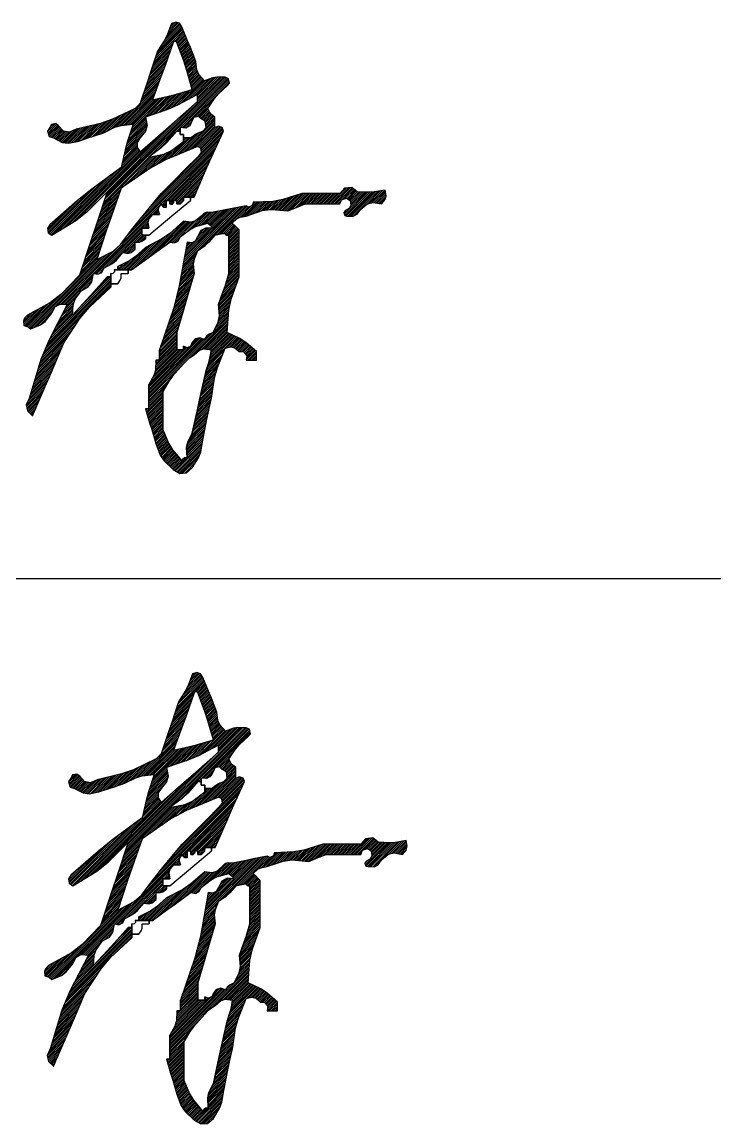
# Model space of a CAD drawing. Extents: x 9732137 to 18866768, y -962146 to 246094.
# Drawn here: x 9810863 to 9811196, y -646718 to -646189 of the extents above; entities that cross this region are included whole.
import ezdxf

# ---------------------------------------------------------------- set-up
doc = ezdxf.new("R2010")
doc.units = 0
doc.header["$LTSCALE"] = 1000
doc.layers.get('0').update_dxf_attribs({"linetype": 'CONTINUOUS'})

# ---------------------------------------------------------------- blocks, each defined once
blk = doc.blocks.new('ZYC')
h = blk.add_hatch()
h.set_pattern_fill('ANSI31', color=256, scale=0.01, style=0)
h.set_pattern_definition([(45, (0, 0), (-0.0008838835, 0.0008838835), [])])
h.paths.add_polyline_path([(0.871345, 0.42887), (0.877014, 0.441542), (0.888561, 0.466786), (0.887043, 0.470041), (0.883569, 0.471431), (0.880225, 0.47012), (0.880225, 0.474121), (0.880225, 0.476122), (0.880225, 0.480123), (0.876842, 0.482728), (0.875355, 0.484586), (0.873557, 0.488458), (0.879788, 0.497952), (0.883563, 0.502415), (0.891895, 0.510131), (0.894109, 0.512712), (0.893264, 0.516935), (0.890228, 0.518466), (0.882117, 0.518604), (0.877851, 0.517893), (0.870223, 0.515132), (0.864821, 0.52111), (0.862839, 0.525469), (0.861887, 0.53347), (0.856662, 0.54685), (0.853994, 0.553519), (0.848551, 0.566812), (0.84612, 0.570258), (0.84256, 0.571445), (0.838548, 0.570146), (0.834376, 0.55897), (0.831649, 0.553515), (0.825211, 0.543472), (0.818543, 0.523467), (0.815209, 0.513465), (0.80854, 0.49346), (0.80654, 0.491459), (0.80554, 0.490459), (0.803539, 0.488458), (0.781826, 0.478132), (0.770242, 0.474043), (0.746858, 0.468453), (0.740671, 0.46563), (0.734812, 0.466802), (0.730187, 0.471787), (0.727621, 0.474019), (0.723362, 0.473167), (0.721851, 0.47012), (0.719419, 0.466675), (0.721173, 0.461415), (0.725186, 0.460118), (0.733628, 0.455915), (0.739244, 0.455113), (0.748525, 0.456784), (0.758528, 0.460118), (0.763529, 0.461785), (0.773531, 0.465119), (0.784076, 0.470453), (0.790119, 0.47223), (0.801872, 0.473455), (0.796442, 0.457016), (0.794098, 0.448645), (0.790202, 0.431777), (0.761914, 0.411004), (0.748191, 0.399958), (0.721851, 0.376763), (0.719546, 0.373426), (0.720255, 0.369169), (0.723519, 0.366761), (0.746674, 0.380799), (0.757642, 0.389367), (0.776866, 0.408438), (0.766118, 0.376456), (0.760783, 0.360452), (0.750192, 0.328417), (0.732723, 0.310244), (0.722265, 0.302226), (0.700179, 0.290074), (0.697284, 0.287008), (0.696369, 0.284262), (0.696845, 0.280072), (0.699684, 0.279157), (0.701079, 0.278459), (0.703513, 0.276738), (0.712713, 0.280665), (0.717172, 0.28401), (0.723519, 0.291741), (0.726659, 0.297847), (0.73168, 0.300636), (0.738522, 0.300077), (0.720634, 0.265553), (0.713177, 0.247249), (0.701846, 0.210054), (0.699024, 0.203867), (0.700195, 0.198008), (0.705181, 0.193383), (0.717185, 0.221389), (0.723187, 0.235393), (0.735188, 0.263401), (0.750469, 0.286767), (0.759738, 0.297752), (0.7802, 0.316748), (0.7802, 0.32675), (0.776866, 0.32675), (0.763667, 0.311956), (0.756997, 0.304619), (0.743524, 0.290074), (0.744225, 0.299963), (0.746137, 0.305318), (0.751859, 0.313414), (0.758927, 0.317452), (0.762153, 0.322062), (0.763529, 0.330085), (0.767936, 0.329319), (0.771499, 0.331101), (0.773531, 0.335086), (0.781822, 0.339679), (0.785726, 0.342873), (0.791869, 0.35009), (0.796661, 0.349308), (0.799884, 0.350229), (0.803539, 0.353424), (0.803539, 0.356091), (0.803539, 0.357425), (0.803539, 0.360092), (0.807755, 0.360184), (0.810113, 0.36097), (0.813542, 0.363426), (0.813542, 0.366761), (0.810207, 0.366761), (0.810207, 0.369428), (0.810207, 0.370762), (0.810207, 0.373429), (0.812875, 0.373429), (0.814208, 0.373429), (0.816876, 0.373429), (0.815817, 0.378825), (0.816736, 0.382503), (0.82021, 0.386766), (0.822877, 0.386766), (0.824211, 0.386766), (0.826878, 0.386766), (0.825691, 0.390644), (0.826165, 0.393484), (0.828545, 0.396768), (0.829759, 0.394693), (0.831164, 0.393756), (0.833547, 0.393434), (0.833547, 0.396101), (0.833547, 0.397435), (0.833547, 0.400102), (0.836881, 0.400102), (0.836881, 0.396768), (0.838724, 0.396367), (0.840617, 0.39826), (0.840215, 0.400102), (0.843549, 0.400102), (0.843549, 0.396768), (0.847321, 0.396775), (0.850211, 0.399664), (0.850218, 0.403437), (0.856886, 0.403437), (0.86022, 0.403437)])
h.paths.add_polyline_path([(0.81766, 0.430826), (0.832668, 0.439013), (0.863554, 0.451782), (0.86659, 0.450251), (0.867435, 0.446028), (0.865221, 0.443447), (0.850551, 0.428776), (0.843216, 0.421441), (0.828545, 0.406771), (0.817133, 0.39283), (0.811464, 0.385827), (0.800205, 0.371762), (0.78972, 0.357746), (0.782385, 0.351511), (0.766863, 0.343421), (0.775929, 0.370852), (0.780598, 0.384525), (0.790202, 0.411772)], flags=16)
h.paths.add_polyline_path([(0.80854, 0.446781), (0.805425, 0.451112), (0.805425, 0.455787), (0.80854, 0.460118), (0.813699, 0.466554), (0.815065, 0.472016), (0.813542, 0.480123), (0.834155, 0.487227), (0.844276, 0.491612), (0.863554, 0.501795), (0.863554, 0.499128), (0.863554, 0.497794), (0.863554, 0.495127), (0.841589, 0.475743), (0.830586, 0.466074)], flags=16)
h.paths.add_polyline_path([(0.816876, 0.44178), (0.828552, 0.450587), (0.834008, 0.455702), (0.843549, 0.466786), (0.846883, 0.466786), (0.846883, 0.47012), (0.852237, 0.469623), (0.856263, 0.471924), (0.858553, 0.476789), (0.859871, 0.479923), (0.864466, 0.480842), (0.866889, 0.478456), (0.871025, 0.476192), (0.871893, 0.470117), (0.868556, 0.466786), (0.863539, 0.464853), (0.861098, 0.463458), (0.856886, 0.460118), (0.850218, 0.460118), (0.850218, 0.456784), (0.838559, 0.447954), (0.831216, 0.444649)], flags=16)
h.paths.add_polyline_path([(0.82021, 0.496794), (0.828392, 0.518733), (0.832394, 0.529737), (0.840215, 0.551808), (0.840995, 0.55289), (0.84277, 0.55289), (0.843549, 0.551808), (0.850321, 0.534079), (0.853333, 0.525043), (0.858553, 0.506796), (0.843346, 0.502328), (0.835663, 0.500323)], flags=16)
h.paths.add_polyline_path([(0.862059, 0.375253), (0.873557, 0.37843), (0.875557, 0.37643), (0.876558, 0.375429), (0.878558, 0.373429), (0.871716, 0.373988), (0.866694, 0.371199), (0.863554, 0.365093), (0.861382, 0.361183), (0.857984, 0.359484), (0.853552, 0.360092), (0.846069, 0.318055), (0.840672, 0.297141), (0.826878, 0.256732), (0.826878, 0.250064), (0.826878, 0.24673), (0.825545, 0.24673), (0.824878, 0.24673), (0.823544, 0.24673), (0.823031, 0.237034), (0.821563, 0.231894), (0.816876, 0.223391), (0.816876, 0.213388), (0.816876, 0.200051), (0.815542, 0.200051), (0.814875, 0.200051), (0.813542, 0.200051), (0.817543, 0.186714), (0.819543, 0.180046), (0.823544, 0.166709), (0.827791, 0.155463), (0.831467, 0.149949), (0.840215, 0.141703), (0.84657, 0.13798), (0.852974, 0.138562), (0.858553, 0.14337), (0.864559, 0.153054), (0.866713, 0.158799), (0.868556, 0.170044), (0.871223, 0.18338), (0.872557, 0.190049), (0.875224, 0.203385), (0.875891, 0.206053), (0.876224, 0.207386), (0.876891, 0.210054), (0.879889, 0.229889), (0.882632, 0.239833), (0.890228, 0.258399), (0.89558, 0.259661), (0.899436, 0.258697), (0.903565, 0.255065), (0.907812, 0.254625), (0.910735, 0.25097), (0.910233, 0.24673), (0.914234, 0.24673), (0.916235, 0.24673), (0.920236, 0.24673), (0.920236, 0.250064), (0.920236, 0.251731), (0.920236, 0.255065), (0.90998, 0.263848), (0.904109, 0.267647), (0.891895, 0.273403), (0.893648, 0.295176), (0.896067, 0.306234), (0.903565, 0.32675), (0.903565, 0.344755), (0.903565, 0.353757), (0.903565, 0.371762), (0.900897, 0.374429), (0.899564, 0.375763), (0.896896, 0.37843), (0.901245, 0.382512), (0.904358, 0.384068), (0.910233, 0.385099), (0.925477, 0.390367), (0.934172, 0.391453), (0.950243, 0.3901), (0.956912, 0.392767), (0.960246, 0.394101), (0.966914, 0.396768), (0.980251, 0.396768), (0.986919, 0.396768), (1.000256, 0.396768), (1.001698, 0.400731), (1.006727, 0.402408), (1.010259, 0.400102), (1.010867, 0.395671), (1.009168, 0.392272), (1.005257, 0.3901), (1.003934, 0.388458), (1.004881, 0.385618), (1.006924, 0.385099), (1.012888, 0.385026), (1.016741, 0.386953), (1.020261, 0.391767), (1.026697, 0.396926), (1.03216, 0.398291), (1.040266, 0.396768), (1.04374, 0.401031), (1.044659, 0.404709), (1.0436, 0.410105), (1.033059, 0.40833), (1.027608, 0.407989), (1.016927, 0.408438), (1.011661, 0.412583), (1.004597, 0.411877), (1.000256, 0.406771), (0.985586, 0.406771), (0.97825, 0.406771), (0.96358, 0.406771), (0.945524, 0.400963), (0.935851, 0.399236), (0.916901, 0.398435), (0.916329, 0.395509), (0.912918, 0.393803), (0.910233, 0.395101), (0.896896, 0.392434), (0.890228, 0.3911), (0.876891, 0.388433), (0.872698, 0.388881), (0.869975, 0.387973), (0.866889, 0.385099), (0.861654, 0.380508), (0.857114, 0.379147), (0.850218, 0.380097), (0.836856, 0.368404), (0.829308, 0.363258), (0.813542, 0.355091), (0.803942, 0.346403), (0.798418, 0.342605), (0.786868, 0.336753), (0.786868, 0.333419), (0.796871, 0.333419), (0.800205, 0.333419), (0.814842, 0.344134), (0.822177, 0.349469), (0.836881, 0.360092), (0.841288, 0.359327), (0.844851, 0.361109), (0.846883, 0.365093), (0.856324, 0.372385)])
h.paths.add_polyline_path([(0.870971, 0.356805), (0.874427, 0.359915), (0.880225, 0.366761), (0.884191, 0.367611), (0.8862, 0.367945), (0.890228, 0.368428), (0.890952, 0.367124), (0.892085, 0.366558), (0.893562, 0.366761), (0.893562, 0.35209), (0.893562, 0.344755), (0.893562, 0.330085), (0.889936, 0.317963), (0.887932, 0.31195), (0.88356, 0.300077), (0.884483, 0.289261), (0.883338, 0.28315), (0.878558, 0.273403), (0.874686, 0.271605), (0.872827, 0.270118), (0.870223, 0.266735), (0.865641, 0.268341), (0.861595, 0.267185), (0.858553, 0.263401), (0.857036, 0.260146), (0.853561, 0.258756), (0.850218, 0.260067), (0.850218, 0.256732), (0.843549, 0.256732), (0.843549, 0.273403), (0.850246, 0.296067), (0.85358, 0.307404), (0.86022, 0.330085), (0.859447, 0.338821), (0.860191, 0.343656), (0.863554, 0.351757)], flags=16)
h.paths.add_polyline_path([(0.869994, 0.257683), (0.876891, 0.256732), (0.875505, 0.248601), (0.874493, 0.244554), (0.87189, 0.236727), (0.866414, 0.212753), (0.863747, 0.200749), (0.858553, 0.176712), (0.854239, 0.168195), (0.853106, 0.16291), (0.853552, 0.153373), (0.851169, 0.153051), (0.849764, 0.152114), (0.848551, 0.150038), (0.839476, 0.160787), (0.835638, 0.167068), (0.830213, 0.180046), (0.830213, 0.216722), (0.835992, 0.226633), (0.839383, 0.23138), (0.850218, 0.243396), (0.853788, 0.247187), (0.855847, 0.248903), (0.86022, 0.251731), (0.865455, 0.256321)], flags=16)
for p, q in [((0.84256, 0.571445), (0.838548, 0.570146)), ((0.84612, 0.570258), (0.84256, 0.571445)), ((0.838548, 0.570146), (0.834376, 0.55897)), ((0.848551, 0.566812), (0.84612, 0.570258)), ((0.853994, 0.553519), (0.848551, 0.566812)), ((0.831649, 0.553515), (0.825211, 0.543472)), ((0.834376, 0.55897), (0.831649, 0.553515)), ((0.840215, 0.551808), (0.832394, 0.529737)), ((0.840995, 0.55289), (0.840215, 0.551808)), ((0.84277, 0.55289), (0.840995, 0.55289)), ((0.843549, 0.551808), (0.84277, 0.55289)), ((0.850321, 0.534079), (0.843549, 0.551808)), ((0.856662, 0.54685), (0.853994, 0.553519)), ((0.825211, 0.543472), (0.818543, 0.523467)), ((0.861887, 0.53347), (0.856662, 0.54685)), ((0.832394, 0.529737), (0.828392, 0.518733)), ((0.853333, 0.525043), (0.850321, 0.534079)), ((0.862839, 0.525469), (0.861887, 0.53347)), ((0.818543, 0.523467), (0.815209, 0.513465)), ((0.828392, 0.518733), (0.82021, 0.496794)), ((0.858553, 0.506796), (0.853333, 0.525043)), ((0.864821, 0.52111), (0.862839, 0.525469)), ((0.870223, 0.515132), (0.864821, 0.52111)), ((0.882117, 0.518604), (0.877851, 0.517893)), ((0.890228, 0.518466), (0.882117, 0.518604)), ((0.815209, 0.513465), (0.80854, 0.49346)), ((0.877851, 0.517893), (0.870223, 0.515132)), ((0.883563, 0.502415), (0.891895, 0.510131)), ((0.893264, 0.516935), (0.890228, 0.518466)), ((0.891895, 0.510131), (0.894109, 0.512712)), ((0.894109, 0.512712), (0.893264, 0.516935)), ((0.82021, 0.496794), (0.835663, 0.500323)), ((0.835663, 0.500323), (0.843346, 0.502328)), ((0.843346, 0.502328), (0.858553, 0.506796)), ((0.863554, 0.501795), (0.844276, 0.491612)), ((0.863554, 0.499128), (0.863554, 0.501795)), ((0.863554, 0.497794), (0.863554, 0.499128)), ((0.863554, 0.495127), (0.863554, 0.497794)), ((0.873557, 0.488458), (0.879788, 0.497952)), ((0.879788, 0.497952), (0.883563, 0.502415)), ((0.803539, 0.488458), (0.781826, 0.478132)), ((0.80554, 0.490459), (0.803539, 0.488458)), ((0.80654, 0.491459), (0.80554, 0.490459)), ((0.80854, 0.49346), (0.80654, 0.491459)), ((0.834155, 0.487227), (0.813542, 0.480123)), ((0.844276, 0.491612), (0.834155, 0.487227)), ((0.841589, 0.475743), (0.863554, 0.495127)), ((0.875355, 0.484586), (0.873557, 0.488458)), ((0.781826, 0.478132), (0.770242, 0.474043)), ((0.813542, 0.480123), (0.815065, 0.472016)), ((0.858553, 0.476789), (0.856263, 0.471924)), ((0.859871, 0.479923), (0.858553, 0.476789)), ((0.864466, 0.480842), (0.859871, 0.479923)), ((0.866889, 0.478456), (0.864466, 0.480842)), ((0.871025, 0.476192), (0.866889, 0.478456)), ((0.871893, 0.470117), (0.871025, 0.476192)), ((0.876842, 0.482728), (0.875355, 0.484586)), ((0.880225, 0.480123), (0.876842, 0.482728)), ((0.880225, 0.476122), (0.880225, 0.480123)), ((0.721851, 0.47012), (0.719419, 0.466675)), ((0.719419, 0.466675), (0.721173, 0.461415)), ((0.723362, 0.473167), (0.721851, 0.47012)), ((0.727621, 0.474019), (0.723362, 0.473167)), ((0.730187, 0.471787), (0.727621, 0.474019)), ((0.734812, 0.466802), (0.730187, 0.471787)), ((0.740671, 0.46563), (0.734812, 0.466802)), ((0.746858, 0.468453), (0.740671, 0.46563)), ((0.770242, 0.474043), (0.746858, 0.468453)), ((0.773531, 0.465119), (0.784076, 0.470453)), ((0.784076, 0.470453), (0.790119, 0.47223)), ((0.790119, 0.47223), (0.801872, 0.473455)), ((0.801872, 0.473455), (0.796442, 0.457016)), ((0.813699, 0.466554), (0.80854, 0.460118)), ((0.80854, 0.446781), (0.830586, 0.466074)), ((0.815065, 0.472016), (0.813699, 0.466554)), ((0.830586, 0.466074), (0.841589, 0.475743)), ((0.843549, 0.466786), (0.834008, 0.455702)), ((0.846883, 0.466786), (0.843549, 0.466786)), ((0.843549, 0.466786), (0.846883, 0.466786)), ((0.846883, 0.466786), (0.843549, 0.466786)), ((0.852237, 0.469623), (0.846883, 0.47012)), ((0.846883, 0.47012), (0.846883, 0.463452)), ((0.846883, 0.463452), (0.846883, 0.47012)), ((0.846883, 0.47012), (0.846883, 0.463452)), ((0.846883, 0.463452), (0.846883, 0.466786)), ((0.846883, 0.466786), (0.846883, 0.463452)), ((0.846883, 0.463452), (0.846883, 0.466786)), ((0.856263, 0.471924), (0.852237, 0.469623)), ((0.863539, 0.464853), (0.868556, 0.466786)), ((0.868556, 0.466786), (0.871893, 0.470117)), ((0.877014, 0.441542), (0.888561, 0.466786)), ((0.880225, 0.474121), (0.880225, 0.476122)), ((0.880225, 0.47012), (0.880225, 0.474121)), ((0.883569, 0.471431), (0.880225, 0.47012)), ((0.887043, 0.470041), (0.883569, 0.471431)), ((0.888561, 0.466786), (0.887043, 0.470041)), ((0.721173, 0.461415), (0.725186, 0.460118)), ((0.725186, 0.460118), (0.733628, 0.455915)), ((0.733628, 0.455915), (0.739244, 0.455113)), ((0.739244, 0.455113), (0.748525, 0.456784)), ((0.748525, 0.456784), (0.758528, 0.460118)), ((0.758528, 0.460118), (0.763529, 0.461785)), ((0.763529, 0.461785), (0.773531, 0.465119)), ((0.796442, 0.457016), (0.794098, 0.448645)), ((0.80854, 0.460118), (0.805425, 0.455787)), ((0.805425, 0.455787), (0.805425, 0.451112)), ((0.834008, 0.455702), (0.828552, 0.450587)), ((0.838559, 0.447954), (0.850218, 0.456784)), ((0.848217, 0.463452), (0.846883, 0.463452)), ((0.846883, 0.463452), (0.848217, 0.463452)), ((0.848884, 0.463452), (0.848217, 0.463452)), ((0.848217, 0.463452), (0.848884, 0.463452)), ((0.850218, 0.463452), (0.848884, 0.463452)), ((0.848884, 0.463452), (0.850218, 0.463452)), ((0.850218, 0.456784), (0.850218, 0.463452)), ((0.850218, 0.463452), (0.850218, 0.456784)), ((0.850218, 0.456784), (0.850218, 0.463452)), ((0.850218, 0.463452), (0.850218, 0.460118)), ((0.850218, 0.460118), (0.850218, 0.463452)), ((0.850218, 0.463452), (0.850218, 0.460118)), ((0.850218, 0.460118), (0.856886, 0.460118)), ((0.856886, 0.460118), (0.850218, 0.460118)), ((0.850218, 0.460118), (0.856886, 0.460118)), ((0.856886, 0.460118), (0.861098, 0.463458)), ((0.861098, 0.463458), (0.863539, 0.464853)), ((0.794098, 0.448645), (0.790202, 0.431777)), ((0.805425, 0.451112), (0.80854, 0.446781)), ((0.828552, 0.450587), (0.816876, 0.44178)), ((0.816876, 0.44178), (0.831216, 0.444649)), ((0.831216, 0.444649), (0.838559, 0.447954)), ((0.863554, 0.451782), (0.832668, 0.439013)), ((0.86659, 0.450251), (0.863554, 0.451782)), ((0.865221, 0.443447), (0.867435, 0.446028)), ((0.867435, 0.446028), (0.86659, 0.450251)), ((0.832668, 0.439013), (0.81766, 0.430826)), ((0.850551, 0.428776), (0.865221, 0.443447)), ((0.871345, 0.42887), (0.877014, 0.441542)), ((0.790202, 0.431777), (0.761914, 0.411004)), ((0.81766, 0.430826), (0.790202, 0.411772)), ((0.843216, 0.421441), (0.850551, 0.428776)), ((0.86022, 0.403437), (0.871345, 0.42887)), ((0.828545, 0.406771), (0.843216, 0.421441)), ((0.761914, 0.411004), (0.748191, 0.399958)), ((0.757642, 0.389367), (0.776866, 0.408438)), ((0.776866, 0.408438), (0.766118, 0.376456)), ((0.790202, 0.411772), (0.780598, 0.384525)), ((0.817133, 0.39283), (0.828545, 0.406771)), ((0.850211, 0.399664), (0.850218, 0.403437)), ((0.850218, 0.403437), (0.850211, 0.399664)), ((0.850218, 0.403437), (0.86022, 0.403437)), ((0.86022, 0.403437), (0.850218, 0.403437)), ((0.850218, 0.403437), (0.86022, 0.403437)), ((0.856886, 0.403437), (0.850218, 0.403437)), ((0.850218, 0.403437), (0.856886, 0.403437)), ((0.856886, 0.403437), (0.850218, 0.403437)), ((0.856886, 0.400102), (0.856886, 0.403437)), ((0.856886, 0.403437), (0.856886, 0.400102)), ((0.856886, 0.400102), (0.856886, 0.403437)), ((0.96358, 0.406771), (0.945524, 0.400963)), ((0.97825, 0.406771), (0.96358, 0.406771)), ((0.985586, 0.406771), (0.97825, 0.406771)), ((1.000256, 0.406771), (0.985586, 0.406771)), ((1.004597, 0.411877), (1.000256, 0.406771)), ((1.001698, 0.400731), (1.006727, 0.402408)), ((1.011661, 0.412583), (1.004597, 0.411877)), ((1.006727, 0.402408), (1.010259, 0.400102)), ((1.016927, 0.408438), (1.011661, 0.412583)), ((1.027608, 0.407989), (1.016927, 0.408438)), ((1.033059, 0.40833), (1.027608, 0.407989)), ((1.0436, 0.410105), (1.033059, 0.40833)), ((1.044659, 0.404709), (1.0436, 0.410105)), ((1.04374, 0.401031), (1.044659, 0.404709)), ((0.748191, 0.399958), (0.721851, 0.376763)), ((0.811464, 0.385827), (0.817133, 0.39283)), ((0.825691, 0.390644), (0.826165, 0.393484)), ((0.826165, 0.393484), (0.825691, 0.390644)), ((0.826165, 0.393484), (0.828545, 0.396768)), ((0.828545, 0.396768), (0.826165, 0.393484)), ((0.828545, 0.396768), (0.829759, 0.394693)), ((0.829759, 0.394693), (0.828545, 0.396768)), ((0.829759, 0.394693), (0.831164, 0.393756)), ((0.831164, 0.393756), (0.829759, 0.394693)), ((0.831164, 0.393756), (0.833547, 0.393434)), ((0.833547, 0.393434), (0.831164, 0.393756)), ((0.833547, 0.397435), (0.833547, 0.400102)), ((0.833547, 0.400102), (0.836881, 0.400102)), ((0.836881, 0.400102), (0.833547, 0.400102)), ((0.833547, 0.400102), (0.836881, 0.400102)), ((0.836881, 0.400102), (0.833547, 0.400102)), ((0.833547, 0.400102), (0.836881, 0.400102)), ((0.836881, 0.400102), (0.833547, 0.400102)), ((0.833547, 0.400102), (0.833547, 0.397435)), ((0.833547, 0.396101), (0.833547, 0.397435)), ((0.833547, 0.397435), (0.833547, 0.396101)), ((0.833547, 0.393434), (0.833547, 0.396101)), ((0.833547, 0.396101), (0.833547, 0.393434)), ((0.836881, 0.396768), (0.836881, 0.400102)), ((0.836881, 0.400102), (0.836881, 0.396768)), ((0.836881, 0.396768), (0.836881, 0.400102)), ((0.838724, 0.396367), (0.836881, 0.396768)), ((0.836881, 0.396768), (0.838724, 0.396367)), ((0.840617, 0.39826), (0.838724, 0.396367)), ((0.838724, 0.396367), (0.840617, 0.39826)), ((0.843549, 0.400102), (0.840215, 0.400102)), ((0.840215, 0.400102), (0.843549, 0.400102)), ((0.843549, 0.400102), (0.840215, 0.400102)), ((0.840215, 0.400102), (0.840617, 0.39826)), ((0.840617, 0.39826), (0.840215, 0.400102)), ((0.840215, 0.400102), (0.843549, 0.400102)), ((0.843549, 0.400102), (0.840215, 0.400102)), ((0.840215, 0.400102), (0.843549, 0.400102)), ((0.840833, 0.386824), (0.856886, 0.400102)), ((0.843549, 0.396768), (0.843549, 0.400102)), ((0.843549, 0.400102), (0.843549, 0.396768)), ((0.843549, 0.396768), (0.843549, 0.400102)), ((0.843549, 0.396768), (0.847321, 0.396775)), ((0.847321, 0.396775), (0.843549, 0.396768)), ((0.847321, 0.396775), (0.850211, 0.399664)), ((0.850211, 0.399664), (0.847321, 0.396775)), ((0.896896, 0.392434), (0.890228, 0.3911)), ((0.910233, 0.395101), (0.896896, 0.392434)), ((0.912918, 0.393803), (0.910233, 0.395101)), ((0.916329, 0.395509), (0.912918, 0.393803)), ((0.916901, 0.398435), (0.916329, 0.395509)), ((0.935851, 0.399236), (0.916901, 0.398435)), ((0.945524, 0.400963), (0.935851, 0.399236)), ((0.950243, 0.3901), (0.956912, 0.392767)), ((0.956912, 0.392767), (0.960246, 0.394101)), ((0.960246, 0.394101), (0.966914, 0.396768)), ((0.966914, 0.396768), (0.980251, 0.396768)), ((0.980251, 0.396768), (0.986919, 0.396768)), ((0.986919, 0.396768), (1.000256, 0.396768)), ((1.000256, 0.396768), (1.001698, 0.400731)), ((1.009168, 0.392272), (1.005257, 0.3901)), ((1.010867, 0.395671), (1.009168, 0.392272)), ((1.010259, 0.400102), (1.010867, 0.395671)), ((1.016741, 0.386953), (1.020261, 0.391767)), ((1.020261, 0.391767), (1.026697, 0.396926)), ((1.026697, 0.396926), (1.03216, 0.398291)), ((1.03216, 0.398291), (1.040266, 0.396768)), ((1.040266, 0.396768), (1.04374, 0.401031)), ((0.746674, 0.380799), (0.757642, 0.389367)), ((0.780598, 0.384525), (0.775929, 0.370852)), ((0.800205, 0.371762), (0.811464, 0.385827)), ((0.815817, 0.378825), (0.816736, 0.382503)), ((0.816736, 0.382503), (0.815817, 0.378825)), ((0.816736, 0.382503), (0.82021, 0.386766)), ((0.82021, 0.386766), (0.816736, 0.382503)), ((0.82021, 0.386766), (0.822877, 0.386766)), ((0.822877, 0.386766), (0.82021, 0.386766)), ((0.822877, 0.386766), (0.824211, 0.386766)), ((0.824211, 0.386766), (0.822877, 0.386766)), ((0.824211, 0.386766), (0.826878, 0.386766)), ((0.826878, 0.386766), (0.824211, 0.386766)), ((0.826878, 0.386766), (0.825691, 0.390644)), ((0.825691, 0.390644), (0.826878, 0.386766)), ((0.832831, 0.380156), (0.840833, 0.386824)), ((0.866889, 0.385099), (0.861654, 0.380508)), ((0.869975, 0.387973), (0.866889, 0.385099)), ((0.872698, 0.388881), (0.869975, 0.387973)), ((0.876891, 0.388433), (0.872698, 0.388881)), ((0.890228, 0.3911), (0.876891, 0.388433)), ((0.896896, 0.37843), (0.901245, 0.382512)), ((0.901245, 0.382512), (0.904358, 0.384068)), ((0.904358, 0.384068), (0.910233, 0.385099)), ((0.910233, 0.385099), (0.925477, 0.390367)), ((0.925477, 0.390367), (0.934172, 0.391453)), ((0.934172, 0.391453), (0.950243, 0.3901)), ((1.005257, 0.3901), (1.003934, 0.388458)), ((1.003934, 0.388458), (1.004881, 0.385618)), ((1.004881, 0.385618), (1.006924, 0.385099)), ((1.006924, 0.385099), (1.012888, 0.385026)), ((1.012888, 0.385026), (1.016741, 0.386953)), ((0.721851, 0.376763), (0.719546, 0.373426)), ((0.719546, 0.373426), (0.720255, 0.369169)), ((0.723519, 0.366761), (0.746674, 0.380799)), ((0.766118, 0.376456), (0.760783, 0.360452)), ((0.775929, 0.370852), (0.766863, 0.343421)), ((0.78972, 0.357746), (0.800205, 0.371762)), ((0.810207, 0.370762), (0.810207, 0.373429)), ((0.810207, 0.373429), (0.812875, 0.373429)), ((0.812875, 0.373429), (0.810207, 0.373429)), ((0.810207, 0.373429), (0.810207, 0.370762)), ((0.810207, 0.369428), (0.810207, 0.370762)), ((0.810207, 0.370762), (0.810207, 0.369428)), ((0.812875, 0.373429), (0.814208, 0.373429)), ((0.814208, 0.373429), (0.812875, 0.373429)), ((0.814208, 0.373429), (0.816876, 0.373429)), ((0.816876, 0.373429), (0.814208, 0.373429)), ((0.816876, 0.373429), (0.815817, 0.378825)), ((0.815817, 0.378825), (0.816876, 0.373429)), ((0.816876, 0.366761), (0.832831, 0.380156)), ((0.850218, 0.380097), (0.836856, 0.368404)), ((0.846883, 0.365093), (0.856324, 0.372385)), ((0.857114, 0.379147), (0.850218, 0.380097)), ((0.856324, 0.372385), (0.862059, 0.375253)), ((0.861654, 0.380508), (0.857114, 0.379147)), ((0.862059, 0.375253), (0.873557, 0.37843)), ((0.866694, 0.371199), (0.863554, 0.365093)), ((0.871716, 0.373988), (0.866694, 0.371199)), ((0.878558, 0.373429), (0.871716, 0.373988)), ((0.873557, 0.37843), (0.875557, 0.37643)), ((0.875557, 0.37643), (0.876558, 0.375429)), ((0.876558, 0.375429), (0.878558, 0.373429)), ((0.899564, 0.375763), (0.896896, 0.37843)), ((0.900897, 0.374429), (0.899564, 0.375763)), ((0.903565, 0.371762), (0.900897, 0.374429)), ((0.903565, 0.353757), (0.903565, 0.371762)), ((0.720255, 0.369169), (0.723519, 0.366761)), ((0.760783, 0.360452), (0.750192, 0.328417)), ((0.803539, 0.360092), (0.807755, 0.360184)), ((0.803539, 0.357425), (0.803539, 0.360092)), ((0.807755, 0.360184), (0.810113, 0.36097)), ((0.810113, 0.36097), (0.813542, 0.363426)), ((0.810207, 0.366761), (0.810207, 0.369428)), ((0.810207, 0.369428), (0.810207, 0.366761)), ((0.813542, 0.366761), (0.810207, 0.366761)), ((0.810207, 0.366761), (0.813542, 0.366761)), ((0.813542, 0.366761), (0.810207, 0.366761)), ((0.810207, 0.366761), (0.816876, 0.366761)), ((0.816876, 0.366761), (0.810207, 0.366761)), ((0.810207, 0.366761), (0.816876, 0.366761)), ((0.813542, 0.363426), (0.813542, 0.366761)), ((0.813542, 0.366761), (0.813542, 0.363426)), ((0.813542, 0.363426), (0.813542, 0.366761)), ((0.829308, 0.363258), (0.813542, 0.355091)), ((0.822177, 0.349469), (0.836881, 0.360092)), ((0.836856, 0.368404), (0.829308, 0.363258)), ((0.836881, 0.360092), (0.841288, 0.359327)), ((0.841288, 0.359327), (0.844851, 0.361109)), ((0.844851, 0.361109), (0.846883, 0.365093)), ((0.853552, 0.360092), (0.846069, 0.318055)), ((0.857984, 0.359484), (0.853552, 0.360092)), ((0.861382, 0.361183), (0.857984, 0.359484)), ((0.863554, 0.365093), (0.861382, 0.361183)), ((0.870971, 0.356805), (0.874427, 0.359915)), ((0.874427, 0.359915), (0.870971, 0.356805)), ((0.874427, 0.359915), (0.880225, 0.366761)), ((0.880225, 0.366761), (0.874427, 0.359915)), ((0.880225, 0.366761), (0.884191, 0.367611)), ((0.884191, 0.367611), (0.880225, 0.366761)), ((0.884191, 0.367611), (0.8862, 0.367945)), ((0.8862, 0.367945), (0.884191, 0.367611)), ((0.8862, 0.367945), (0.890228, 0.368428)), ((0.890228, 0.368428), (0.8862, 0.367945)), ((0.890228, 0.368428), (0.890952, 0.367124)), ((0.890952, 0.367124), (0.890228, 0.368428)), ((0.890952, 0.367124), (0.892085, 0.366558)), ((0.892085, 0.366558), (0.890952, 0.367124)), ((0.892085, 0.366558), (0.893562, 0.366761)), ((0.893562, 0.366761), (0.892085, 0.366558)), ((0.893562, 0.366761), (0.893562, 0.35209)), ((0.893562, 0.35209), (0.893562, 0.366761)), ((0.766863, 0.343421), (0.782385, 0.351511)), ((0.782385, 0.351511), (0.78972, 0.357746)), ((0.785726, 0.342873), (0.791869, 0.35009)), ((0.791869, 0.35009), (0.796661, 0.349308)), ((0.796661, 0.349308), (0.799884, 0.350229)), ((0.799884, 0.350229), (0.803539, 0.353424)), ((0.803539, 0.356091), (0.803539, 0.357425)), ((0.803539, 0.353424), (0.803539, 0.356091)), ((0.813542, 0.355091), (0.803942, 0.346403)), ((0.814842, 0.344134), (0.822177, 0.349469)), ((0.860191, 0.343656), (0.863554, 0.351757)), ((0.863554, 0.351757), (0.860191, 0.343656)), ((0.863554, 0.351757), (0.870971, 0.356805)), ((0.870971, 0.356805), (0.863554, 0.351757)), ((0.893562, 0.35209), (0.893562, 0.344755)), ((0.893562, 0.344755), (0.893562, 0.35209)), ((0.903565, 0.344755), (0.903565, 0.353757)), ((0.773531, 0.335086), (0.781822, 0.339679)), ((0.781822, 0.339679), (0.785726, 0.342873)), ((0.798418, 0.342605), (0.786868, 0.336753)), ((0.803942, 0.346403), (0.798418, 0.342605)), ((0.800205, 0.333419), (0.814842, 0.344134)), ((0.859447, 0.338821), (0.860191, 0.343656)), ((0.860191, 0.343656), (0.859447, 0.338821)), ((0.86022, 0.330085), (0.859447, 0.338821)), ((0.859447, 0.338821), (0.86022, 0.330085)), ((0.893562, 0.344755), (0.893562, 0.330085)), ((0.893562, 0.330085), (0.893562, 0.344755)), ((0.903565, 0.32675), (0.903565, 0.344755)), ((0.750192, 0.328417), (0.732723, 0.310244)), ((0.762153, 0.322062), (0.763529, 0.330085)), ((0.763529, 0.330085), (0.767936, 0.329319)), ((0.767936, 0.329319), (0.771499, 0.331101)), ((0.771499, 0.331101), (0.773531, 0.335086)), ((0.782043, 0.329683), (0.7802, 0.330085)), ((0.7802, 0.330085), (0.7802, 0.320082)), ((0.7802, 0.320082), (0.7802, 0.330085)), ((0.7802, 0.330085), (0.7802, 0.320082)), ((0.783936, 0.331576), (0.782043, 0.329683)), ((0.796871, 0.333419), (0.783534, 0.333419)), ((0.783534, 0.333419), (0.796871, 0.333419)), ((0.796871, 0.333419), (0.783534, 0.333419)), ((0.783534, 0.333419), (0.783936, 0.331576)), ((0.786868, 0.336753), (0.786868, 0.333419)), ((0.786868, 0.333419), (0.786868, 0.336753)), ((0.786868, 0.336753), (0.786868, 0.333419)), ((0.786868, 0.333419), (0.800205, 0.333419)), ((0.800205, 0.333419), (0.786868, 0.333419)), ((0.786868, 0.333419), (0.800205, 0.333419)), ((0.790068, 0.325869), (0.790202, 0.330085)), ((0.790202, 0.330085), (0.79287, 0.330085)), ((0.79287, 0.330085), (0.794203, 0.330085)), ((0.794203, 0.330085), (0.796871, 0.330085)), ((0.796871, 0.330085), (0.796871, 0.333419)), ((0.796871, 0.333419), (0.796871, 0.330085)), ((0.796871, 0.330085), (0.796871, 0.333419)), ((0.85358, 0.307404), (0.86022, 0.330085)), ((0.86022, 0.330085), (0.85358, 0.307404)), ((0.893562, 0.330085), (0.889936, 0.317963)), ((0.889936, 0.317963), (0.893562, 0.330085)), ((0.751859, 0.313414), (0.758927, 0.317452)), ((0.758927, 0.317452), (0.762153, 0.322062)), ((0.776866, 0.32675), (0.763667, 0.311956)), ((0.7802, 0.32675), (0.776866, 0.32675)), ((0.776866, 0.32675), (0.7802, 0.32675)), ((0.7802, 0.32675), (0.776866, 0.32675)), ((0.7802, 0.316748), (0.7802, 0.32675)), ((0.7802, 0.32675), (0.7802, 0.316748)), ((0.7802, 0.316748), (0.7802, 0.32675)), ((0.7802, 0.320082), (0.786868, 0.320082)), ((0.786868, 0.320082), (0.7802, 0.320082)), ((0.7802, 0.320082), (0.786868, 0.320082)), ((0.786868, 0.320082), (0.78929, 0.323535)), ((0.78929, 0.323535), (0.790068, 0.325869)), ((0.846069, 0.318055), (0.840672, 0.297141)), ((0.889936, 0.317963), (0.887932, 0.31195)), ((0.887932, 0.31195), (0.889936, 0.317963)), ((0.896067, 0.306234), (0.903565, 0.32675)), ((0.732723, 0.310244), (0.722265, 0.302226)), ((0.746137, 0.305318), (0.751859, 0.313414)), ((0.763667, 0.311956), (0.756997, 0.304619)), ((0.759738, 0.297752), (0.7802, 0.316748)), ((0.850246, 0.296067), (0.85358, 0.307404)), ((0.85358, 0.307404), (0.850246, 0.296067)), ((0.887932, 0.31195), (0.88356, 0.300077)), ((0.88356, 0.300077), (0.887932, 0.31195)), ((0.722265, 0.302226), (0.700179, 0.290074)), ((0.738522, 0.300077), (0.720634, 0.265553)), ((0.723519, 0.291741), (0.726659, 0.297847)), ((0.726659, 0.297847), (0.73168, 0.300636)), ((0.73168, 0.300636), (0.738522, 0.300077)), ((0.756997, 0.304619), (0.743524, 0.290074)), ((0.743524, 0.290074), (0.744225, 0.299963)), ((0.744225, 0.299963), (0.746137, 0.305318)), ((0.750469, 0.286767), (0.759738, 0.297752)), ((0.840672, 0.297141), (0.826878, 0.256732)), ((0.88356, 0.300077), (0.884483, 0.289261)), ((0.884483, 0.289261), (0.88356, 0.300077)), ((0.893648, 0.295176), (0.896067, 0.306234)), ((0.697284, 0.287008), (0.696369, 0.284262)), ((0.700179, 0.290074), (0.697284, 0.287008)), ((0.717172, 0.28401), (0.723519, 0.291741)), ((0.735188, 0.263401), (0.750469, 0.286767)), ((0.843549, 0.273403), (0.850246, 0.296067)), ((0.850246, 0.296067), (0.843549, 0.273403)), ((0.884483, 0.289261), (0.883338, 0.28315)), ((0.883338, 0.28315), (0.884483, 0.289261)), ((0.891895, 0.273403), (0.893648, 0.295176)), ((0.696369, 0.284262), (0.696845, 0.280072)), ((0.696845, 0.280072), (0.699684, 0.279157)), ((0.699684, 0.279157), (0.701079, 0.278459)), ((0.701079, 0.278459), (0.703513, 0.276738)), ((0.703513, 0.276738), (0.712713, 0.280665)), ((0.712713, 0.280665), (0.717172, 0.28401)), ((0.883338, 0.28315), (0.878558, 0.273403)), ((0.878558, 0.273403), (0.883338, 0.28315)), ((0.720634, 0.265553), (0.713177, 0.247249)), ((0.843549, 0.263401), (0.843549, 0.273403)), ((0.843549, 0.273403), (0.843549, 0.263401)), ((0.843549, 0.263401), (0.843549, 0.273403)), ((0.843549, 0.273403), (0.843549, 0.256732)), ((0.843549, 0.256732), (0.843549, 0.273403)), ((0.843549, 0.273403), (0.843549, 0.256732)), ((0.861595, 0.267185), (0.858553, 0.263401)), ((0.858553, 0.263401), (0.861595, 0.267185)), ((0.865641, 0.268341), (0.861595, 0.267185)), ((0.861595, 0.267185), (0.865641, 0.268341)), ((0.870223, 0.266735), (0.865641, 0.268341)), ((0.865641, 0.268341), (0.870223, 0.266735)), ((0.872827, 0.270118), (0.870223, 0.266735)), ((0.870223, 0.266735), (0.872827, 0.270118)), ((0.874686, 0.271605), (0.872827, 0.270118)), ((0.872827, 0.270118), (0.874686, 0.271605)), ((0.878558, 0.273403), (0.874686, 0.271605)), ((0.874686, 0.271605), (0.878558, 0.273403)), ((0.904109, 0.267647), (0.891895, 0.273403)), ((0.90998, 0.263848), (0.904109, 0.267647)), ((0.723187, 0.235393), (0.735188, 0.263401)), ((0.826878, 0.256732), (0.826878, 0.250064)), ((0.826878, 0.250064), (0.826878, 0.256732)), ((0.826878, 0.256732), (0.826878, 0.250064)), ((0.843549, 0.256732), (0.843549, 0.263401)), ((0.843549, 0.263401), (0.843549, 0.256732)), ((0.843549, 0.256732), (0.843549, 0.263401)), ((0.850218, 0.256732), (0.843549, 0.256732)), ((0.843549, 0.256732), (0.850218, 0.256732)), ((0.850218, 0.256732), (0.843549, 0.256732)), ((0.843549, 0.256732), (0.850218, 0.256732)), ((0.850218, 0.256732), (0.843549, 0.256732)), ((0.843549, 0.256732), (0.850218, 0.256732)), ((0.853561, 0.258756), (0.850218, 0.260067)), ((0.850218, 0.256732), (0.850218, 0.260067)), ((0.850218, 0.260067), (0.850218, 0.256732)), ((0.850218, 0.256732), (0.850218, 0.260067)), ((0.850218, 0.260067), (0.853561, 0.258756)), ((0.857036, 0.260146), (0.853561, 0.258756)), ((0.853561, 0.258756), (0.857036, 0.260146)), ((0.858553, 0.263401), (0.857036, 0.260146)), ((0.857036, 0.260146), (0.858553, 0.263401)), ((0.86022, 0.251731), (0.865455, 0.256321)), ((0.865455, 0.256321), (0.86022, 0.251731)), ((0.865455, 0.256321), (0.869994, 0.257683)), ((0.869994, 0.257683), (0.865455, 0.256321)), ((0.869994, 0.257683), (0.876891, 0.256732)), ((0.876891, 0.256732), (0.869994, 0.257683)), ((0.876891, 0.256732), (0.875505, 0.248601)), ((0.875505, 0.248601), (0.876891, 0.256732)), ((0.882632, 0.239833), (0.890228, 0.258399)), ((0.890228, 0.258399), (0.89558, 0.259661)), ((0.89558, 0.259661), (0.899436, 0.258697)), ((0.899436, 0.258697), (0.903565, 0.255065)), ((0.903565, 0.255065), (0.907812, 0.254625)), ((0.907812, 0.254625), (0.910735, 0.25097)), ((0.920236, 0.255065), (0.90998, 0.263848)), ((0.920236, 0.251731), (0.920236, 0.255065)), ((0.713177, 0.247249), (0.701846, 0.210054)), ((0.823544, 0.24673), (0.823031, 0.237034)), ((0.824878, 0.24673), (0.823544, 0.24673)), ((0.825545, 0.24673), (0.824878, 0.24673)), ((0.826878, 0.24673), (0.825545, 0.24673)), ((0.826878, 0.250064), (0.826878, 0.24673)), ((0.826878, 0.24673), (0.826878, 0.250064)), ((0.826878, 0.250064), (0.826878, 0.24673)), ((0.839383, 0.23138), (0.850218, 0.243396)), ((0.850218, 0.243396), (0.839383, 0.23138)), ((0.850218, 0.243396), (0.853788, 0.247187)), ((0.853788, 0.247187), (0.850218, 0.243396)), ((0.853788, 0.247187), (0.855847, 0.248903)), ((0.855847, 0.248903), (0.853788, 0.247187)), ((0.855847, 0.248903), (0.86022, 0.251731)), ((0.86022, 0.251731), (0.855847, 0.248903)), ((0.874493, 0.244554), (0.87189, 0.236727)), ((0.87189, 0.236727), (0.874493, 0.244554)), ((0.875505, 0.248601), (0.874493, 0.244554)), ((0.874493, 0.244554), (0.875505, 0.248601)), ((0.910735, 0.25097), (0.910233, 0.24673)), ((0.910233, 0.24673), (0.914234, 0.24673)), ((0.914234, 0.24673), (0.916235, 0.24673)), ((0.916235, 0.24673), (0.920236, 0.24673)), ((0.920236, 0.250064), (0.920236, 0.251731)), ((0.920236, 0.24673), (0.920236, 0.250064)), ((0.717185, 0.221389), (0.723187, 0.235393)), ((0.823031, 0.237034), (0.821563, 0.231894)), ((0.87189, 0.236727), (0.866414, 0.212753)), ((0.866414, 0.212753), (0.87189, 0.236727)), ((0.879889, 0.229889), (0.882632, 0.239833)), ((0.821563, 0.231894), (0.816876, 0.223391)), ((0.816876, 0.223391), (0.816876, 0.213388)), ((0.816876, 0.213388), (0.816876, 0.223391)), ((0.816876, 0.223391), (0.816876, 0.213388)), ((0.830213, 0.216722), (0.835992, 0.226633)), ((0.835992, 0.226633), (0.830213, 0.216722)), ((0.835992, 0.226633), (0.839383, 0.23138)), ((0.839383, 0.23138), (0.835992, 0.226633)), ((0.876891, 0.210054), (0.879889, 0.229889)), ((0.705181, 0.193383), (0.717185, 0.221389)), ((0.816876, 0.213388), (0.816876, 0.200051)), ((0.816876, 0.200051), (0.816876, 0.213388)), ((0.816876, 0.213388), (0.816876, 0.200051)), ((0.830213, 0.210054), (0.830213, 0.216722)), ((0.830213, 0.216722), (0.830213, 0.210054)), ((0.830213, 0.210054), (0.830213, 0.216722)), ((0.830213, 0.216722), (0.830213, 0.180046)), ((0.830213, 0.180046), (0.830213, 0.216722)), ((0.830213, 0.216722), (0.830213, 0.180046)), ((0.866414, 0.212753), (0.863747, 0.200749)), ((0.863747, 0.200749), (0.866414, 0.212753)), ((0.701846, 0.210054), (0.699024, 0.203867)), ((0.699024, 0.203867), (0.700195, 0.198008)), ((0.830213, 0.180046), (0.830213, 0.210054)), ((0.830213, 0.210054), (0.830213, 0.180046)), ((0.830213, 0.180046), (0.830213, 0.210054)), ((0.872557, 0.190049), (0.875224, 0.203385)), ((0.875224, 0.203385), (0.875891, 0.206053)), ((0.875891, 0.206053), (0.876224, 0.207386)), ((0.876224, 0.207386), (0.876891, 0.210054)), ((0.700195, 0.198008), (0.705181, 0.193383)), ((0.814875, 0.200051), (0.813542, 0.200051)), ((0.813542, 0.200051), (0.817543, 0.186714)), ((0.815542, 0.200051), (0.814875, 0.200051)), ((0.816876, 0.200051), (0.815542, 0.200051)), ((0.863747, 0.200749), (0.858553, 0.176712)), ((0.858553, 0.176712), (0.863747, 0.200749)), ((0.817543, 0.186714), (0.819543, 0.180046)), ((0.819543, 0.180046), (0.823544, 0.166709)), ((0.835638, 0.167068), (0.830213, 0.180046)), ((0.830213, 0.180046), (0.835638, 0.167068)), ((0.868556, 0.170044), (0.871223, 0.18338)), ((0.871223, 0.18338), (0.872557, 0.190049)), ((0.858553, 0.176712), (0.854239, 0.168195)), ((0.854239, 0.168195), (0.858553, 0.176712)), ((0.866713, 0.158799), (0.868556, 0.170044)), ((0.823544, 0.166709), (0.827791, 0.155463)), ((0.839476, 0.160787), (0.835638, 0.167068)), ((0.835638, 0.167068), (0.839476, 0.160787)), ((0.848551, 0.150038), (0.839476, 0.160787)), ((0.839476, 0.160787), (0.848551, 0.150038)), ((0.854239, 0.168195), (0.853106, 0.16291)), ((0.853106, 0.16291), (0.854239, 0.168195)), ((0.853106, 0.16291), (0.853552, 0.153373)), ((0.853552, 0.153373), (0.853106, 0.16291)), ((0.864559, 0.153054), (0.866713, 0.158799)), ((0.827791, 0.155463), (0.831467, 0.149949)), ((0.831467, 0.149949), (0.840215, 0.141703)), ((0.849764, 0.152114), (0.848551, 0.150038)), ((0.848551, 0.150038), (0.849764, 0.152114)), ((0.851169, 0.153051), (0.849764, 0.152114)), ((0.849764, 0.152114), (0.851169, 0.153051)), ((0.853552, 0.153373), (0.851169, 0.153051)), ((0.851169, 0.153051), (0.853552, 0.153373)), ((0.858553, 0.14337), (0.864559, 0.153054)), ((0.840215, 0.141703), (0.84657, 0.13798)), ((0.84657, 0.13798), (0.852974, 0.138562)), ((0.852974, 0.138562), (0.858553, 0.14337))]:
    blk.add_line(p, q)

msp = doc.modelspace()

# ---------------------------------------------------------------- linework, layer by layer
msp.add_line((9809606.78, -646456.28), (9812356.78, -646456.28))

# ---------------------------------------------------------------- block references
at = {"xscale": 500, "yscale": 500, "zscale": 500}
for p in [(9810515.5, -646474.88), (9810525.59, -646787.2)]:
    msp.add_blockref('ZYC', p, dxfattribs=at)

doc.saveas('drawing.dxf')
